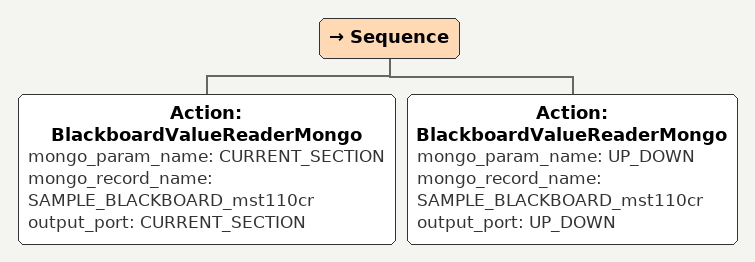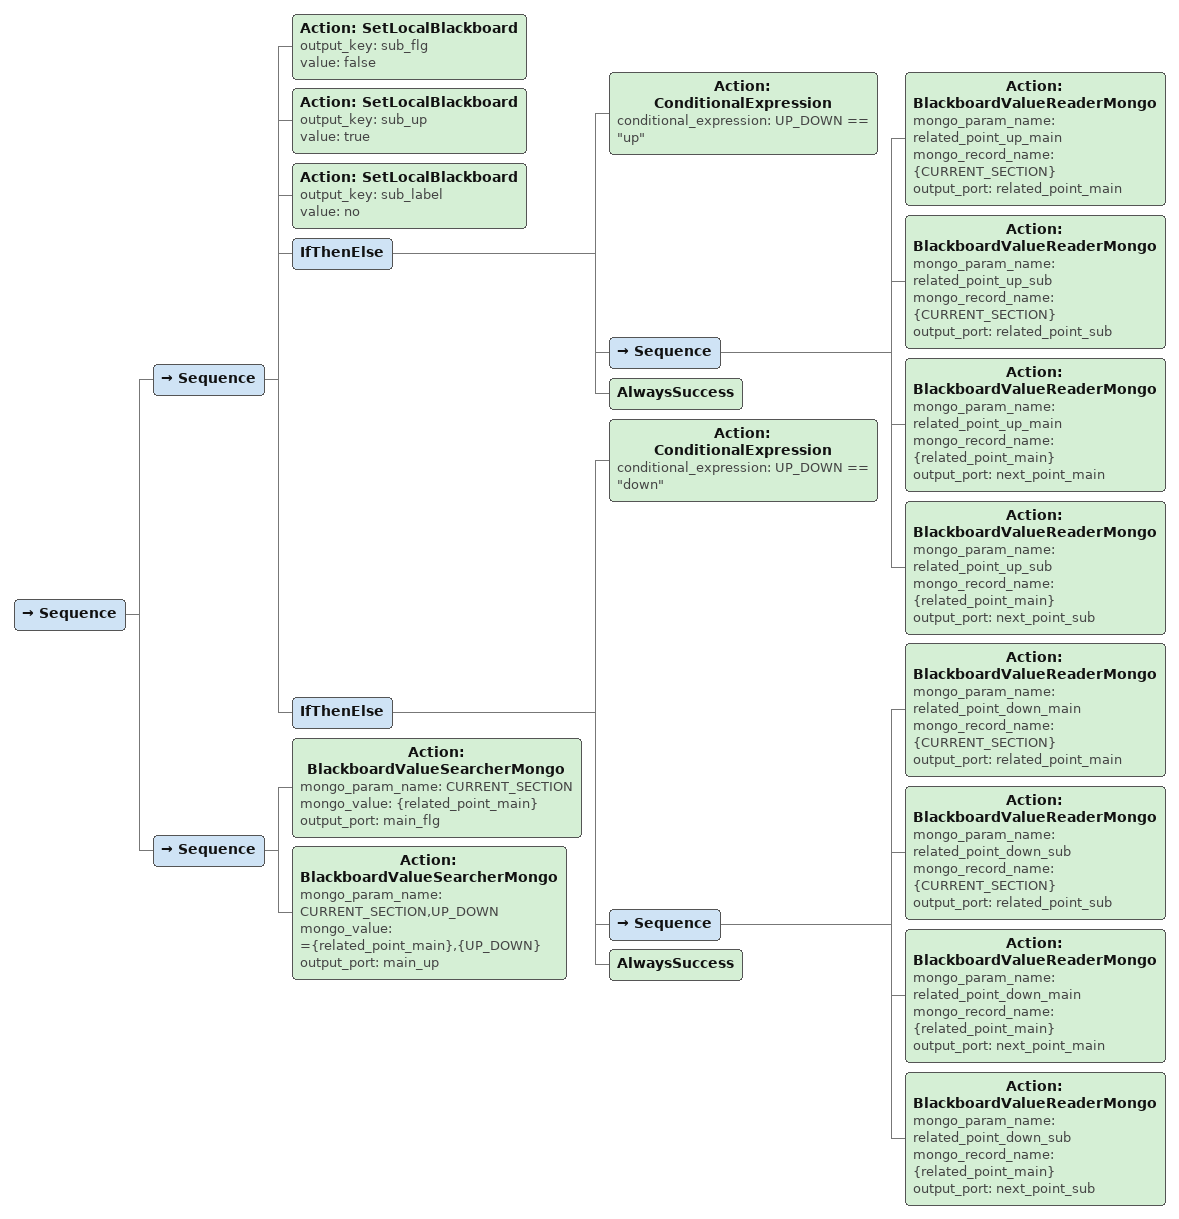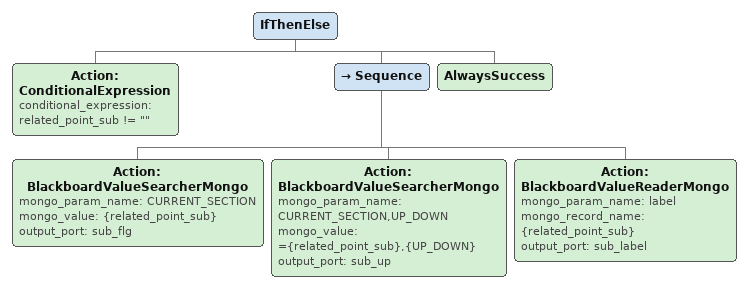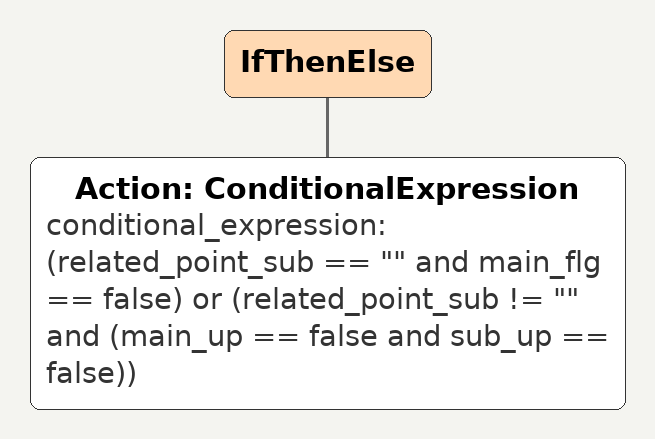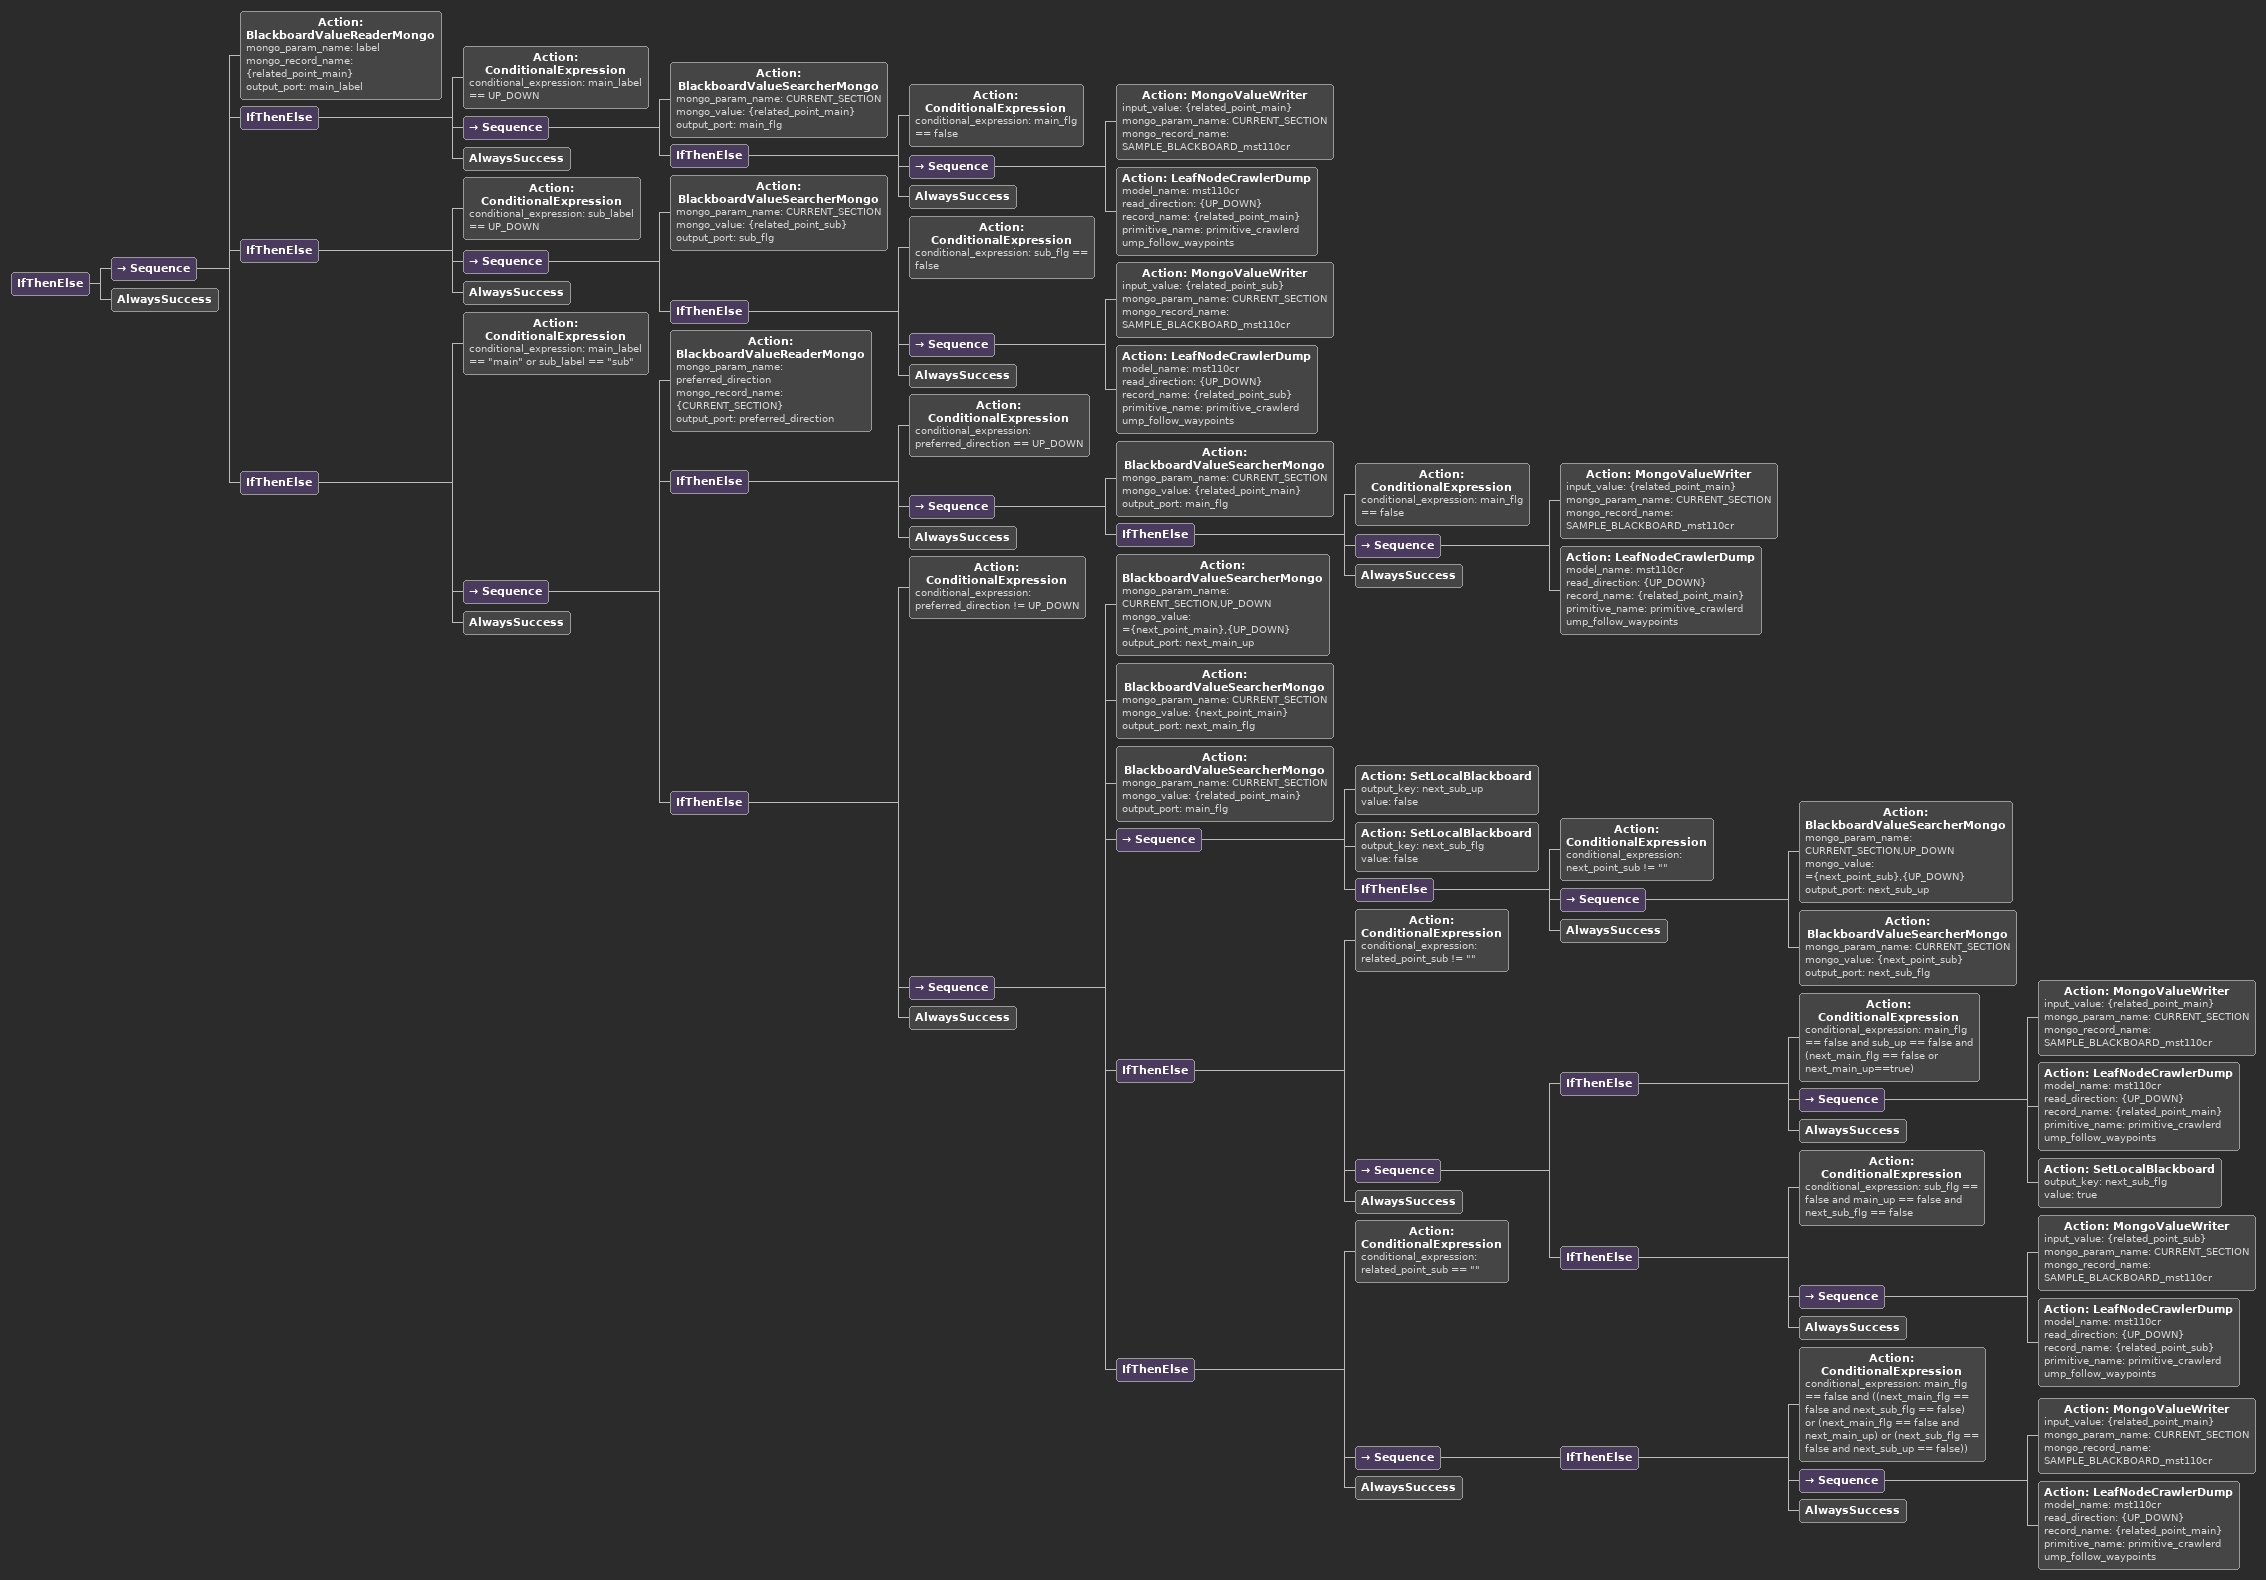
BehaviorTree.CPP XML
<Sequence>
    <Action ID="BlackboardValueReaderMongo" mongo_param_name="CURRENT_SECTION" mongo_record_name="SAMPLE_BLACKBOARD_mst110cr" output_port="CURRENT_SECTION"/>
    <Action ID="BlackboardValueReaderMongo" mongo_param_name="UP_DOWN" mongo_record_name="SAMPLE_BLACKBOARD_mst110cr" output_port="UP_DOWN"/>
</Sequence>

<Sequence>
    <Sequence>
        <Action ID="SetLocalBlackboard" output_key="sub_flg" value="false"/>
        <Action ID="SetLocalBlackboard" output_key="sub_up" value="true"/>
        <Action ID="SetLocalBlackboard" output_key="sub_label" value="no"/>
        <IfThenElse>
            <Action ID="ConditionalExpression" conditional_expression="UP_DOWN == &quot;up&quot;"/>
            <Sequence>
                <Action ID="BlackboardValueReaderMongo" mongo_param_name="related_point_up_main" mongo_record_name="{CURRENT_SECTION}" output_port="related_point_main"/>
                <Action ID="BlackboardValueReaderMongo" mongo_param_name="related_point_up_sub" mongo_record_name="{CURRENT_SECTION}" output_port="related_point_sub"/>
                <Action ID="BlackboardValueReaderMongo" mongo_param_name="related_point_up_main" mongo_record_name="{related_point_main}" output_port="next_point_main"/>
                <Action ID="BlackboardValueReaderMongo" mongo_param_name="related_point_up_sub" mongo_record_name="{related_point_main}" output_port="next_point_sub"/>
            </Sequence>
            <AlwaysSuccess/>
        </IfThenElse>
        <IfThenElse>
            <Action ID="ConditionalExpression" conditional_expression="UP_DOWN == &quot;down&quot;"/>
            <Sequence>
                <Action ID="BlackboardValueReaderMongo" mongo_param_name="related_point_down_main" mongo_record_name="{CURRENT_SECTION}" output_port="related_point_main"/>
                <Action ID="BlackboardValueReaderMongo" mongo_param_name="related_point_down_sub" mongo_record_name="{CURRENT_SECTION}" output_port="related_point_sub"/>
                <Action ID="BlackboardValueReaderMongo" mongo_param_name="related_point_down_main" mongo_record_name="{related_point_main}" output_port="next_point_main"/>
                <Action ID="BlackboardValueReaderMongo" mongo_param_name="related_point_down_sub" mongo_record_name="{related_point_main}" output_port="next_point_sub"/>
            </Sequence>
            <AlwaysSuccess/>
        </IfThenElse>
    </Sequence>
    <Sequence>
        <Action ID="BlackboardValueSearcherMongo" mongo_param_name="CURRENT_SECTION" mongo_value="{related_point_main}" output_port="main_flg"/>
        <Action ID="BlackboardValueSearcherMongo" mongo_param_name="CURRENT_SECTION,UP_DOWN" mongo_value="={related_point_main},{UP_DOWN}" output_port="main_up"/>
    </Sequence>
</Sequence>

<IfThenElse>
    <Action ID="ConditionalExpression" conditional_expression="related_point_sub != &quot;&quot;"/>
    <Sequence>
        <Action ID="BlackboardValueSearcherMongo" mongo_param_name="CURRENT_SECTION" mongo_value="{related_point_sub}" output_port="sub_flg"/>
        <Action ID="BlackboardValueSearcherMongo" mongo_param_name="CURRENT_SECTION,UP_DOWN" mongo_value="={related_point_sub},{UP_DOWN}" output_port="sub_up"/>
        <Action ID="BlackboardValueReaderMongo" mongo_param_name="label" mongo_record_name="{related_point_sub}" output_port="sub_label"/>
    </Sequence>
    <AlwaysSuccess/>
</IfThenElse>

<IfThenElse>
    <Action ID="ConditionalExpression" conditional_expression="(related_point_sub == &quot;&quot; and main_flg == false) or (related_point_sub != &quot;&quot; and (main_up == false and sub_up == false))"/>
</IfThenElse>

<IfThenElse>
    <Sequence>
        <Action ID="BlackboardValueReaderMongo" mongo_param_name="label" mongo_record_name="{related_point_main}" output_port="main_label"/>
        <IfThenElse>
            <Action ID="ConditionalExpression" conditional_expression="main_label == UP_DOWN"/>
            <Sequence>
                <Action ID="BlackboardValueSearcherMongo" mongo_param_name="CURRENT_SECTION" mongo_value="{related_point_main}" output_port="main_flg"/>
                <IfThenElse>
                    <Action ID="ConditionalExpression" conditional_expression="main_flg == false"/>
                    <Sequence>
                        <Action ID="MongoValueWriter" input_value="{related_point_main}" mongo_param_name="CURRENT_SECTION" mongo_record_name="SAMPLE_BLACKBOARD_mst110cr"/>
                        <Action ID="LeafNodeCrawlerDump" model_name="mst110cr" read_direction="{UP_DOWN}" record_name="{related_point_main}" primitive_name="primitive_crawlerdump_follow_waypoints"/>
                    </Sequence>
                    <AlwaysSuccess/>
                </IfThenElse>
            </Sequence>
            <AlwaysSuccess/>
        </IfThenElse>
        <IfThenElse>
            <Action ID="ConditionalExpression" conditional_expression="sub_label == UP_DOWN"/>
            <Sequence>
                <Action ID="BlackboardValueSearcherMongo" mongo_param_name="CURRENT_SECTION" mongo_value="{related_point_sub}" output_port="sub_flg"/>
                <IfThenElse>
                    <Action ID="ConditionalExpression" conditional_expression="sub_flg == false"/>
                    <Sequence>
                        <Action ID="MongoValueWriter" input_value="{related_point_sub}" mongo_param_name="CURRENT_SECTION" mongo_record_name="SAMPLE_BLACKBOARD_mst110cr"/>
                        <Action ID="LeafNodeCrawlerDump" model_name="mst110cr" read_direction="{UP_DOWN}" record_name="{related_point_sub}" primitive_name="primitive_crawlerdump_follow_waypoints"/>
                    </Sequence>
                    <AlwaysSuccess/>
                </IfThenElse>
            </Sequence>
            <AlwaysSuccess/>
        </IfThenElse>
        <IfThenElse>
            <Action ID="ConditionalExpression" conditional_expression="main_label == &quot;main&quot; or sub_label == &quot;sub&quot;"/>
            <Sequence>
                <Action ID="BlackboardValueReaderMongo" mongo_param_name="preferred_direction" mongo_record_name="{CURRENT_SECTION}" output_port="preferred_direction"/>
                <IfThenElse>
                    <Action ID="ConditionalExpression" conditional_expression="preferred_direction == UP_DOWN"/>
                    <Sequence>
                        <Action ID="BlackboardValueSearcherMongo" mongo_param_name="CURRENT_SECTION" mongo_value="{related_point_main}" output_port="main_flg"/>
                        <IfThenElse>
                            <Action ID="ConditionalExpression" conditional_expression="main_flg == false"/>
                            <Sequence>
                                <Action ID="MongoValueWriter" input_value="{related_point_main}" mongo_param_name="CURRENT_SECTION" mongo_record_name="SAMPLE_BLACKBOARD_mst110cr"/>
                                <Action ID="LeafNodeCrawlerDump" model_name="mst110cr" read_direction="{UP_DOWN}" record_name="{related_point_main}" primitive_name="primitive_crawlerdump_follow_waypoints"/>
                            </Sequence>
                            <AlwaysSuccess/>
                        </IfThenElse>
                    </Sequence>
                    <AlwaysSuccess/>
                </IfThenElse>
                <IfThenElse>
                    <Action ID="ConditionalExpression" conditional_expression="preferred_direction != UP_DOWN"/>
                    <Sequence>
                        <Action ID="BlackboardValueSearcherMongo" mongo_param_name="CURRENT_SECTION,UP_DOWN" mongo_value="={next_point_main},{UP_DOWN}" output_port="next_main_up"/>
                        <Action ID="BlackboardValueSearcherMongo" mongo_param_name="CURRENT_SECTION" mongo_value="{next_point_main}" output_port="next_main_flg"/>
                        <Action ID="BlackboardValueSearcherMongo" mongo_param_name="CURRENT_SECTION" mongo_value="{related_point_main}" output_port="main_flg"/>
                        <Sequence>
                            <Action ID="SetLocalBlackboard" output_key="next_sub_up" value="false"/>
                            <Action ID="SetLocalBlackboard" output_key="next_sub_flg" value="false"/>
                            <IfThenElse>
                                <Action ID="ConditionalExpression" conditional_expression="next_point_sub != &quot;&quot;"/>
                                <Sequence>
                                    <Action ID="BlackboardValueSearcherMongo" mongo_param_name="CURRENT_SECTION,UP_DOWN" mongo_value="={next_point_sub},{UP_DOWN}" output_port="next_sub_up"/>
                                    <Action ID="BlackboardValueSearcherMongo" mongo_param_name="CURRENT_SECTION" mongo_value="{next_point_sub}" output_port="next_sub_flg"/>
                                </Sequence>
                                <AlwaysSuccess/>
                            </IfThenElse>
                        </Sequence>
                        <IfThenElse>
                            <Action ID="ConditionalExpression" conditional_expression="related_point_sub != &quot;&quot;"/>
                            <Sequence>
                                <IfThenElse>
                                    <Action ID="ConditionalExpression" conditional_expression="main_flg == false and sub_up == false and (next_main_flg == false or next_main_up==true)"/>
                                    <Sequence>
                                        <Action ID="MongoValueWriter" input_value="{related_point_main}" mongo_param_name="CURRENT_SECTION" mongo_record_name="SAMPLE_BLACKBOARD_mst110cr"/>
                                        <Action ID="LeafNodeCrawlerDump" model_name="mst110cr" read_direction="{UP_DOWN}" record_name="{related_point_main}" primitive_name="primitive_crawlerdump_follow_waypoints"/>
                                        <Action ID="SetLocalBlackboard" output_key="next_sub_flg" value="true"/>
                                    </Sequence>
                                    <AlwaysSuccess/>
                                </IfThenElse>
                                <IfThenElse>
                                    <Action ID="ConditionalExpression" conditional_expression="sub_flg == false and main_up == false and next_sub_flg == false"/>
                                    <Sequence>
                                        <Action ID="MongoValueWriter" input_value="{related_point_sub}" mongo_param_name="CURRENT_SECTION" mongo_record_name="SAMPLE_BLACKBOARD_mst110cr"/>
                                        <Action ID="LeafNodeCrawlerDump" model_name="mst110cr" read_direction="{UP_DOWN}" record_name="{related_point_sub}" primitive_name="primitive_crawlerdump_follow_waypoints"/>
                                    </Sequence>
                                    <AlwaysSuccess/>
                                </IfThenElse>
                            </Sequence>
                            <AlwaysSuccess/>
                        </IfThenElse>
                        <IfThenElse>
                            <Action ID="ConditionalExpression" conditional_expression="related_point_sub == &quot;&quot;"/>
                            <Sequence>
                                <IfThenElse>
                                    <Action ID="ConditionalExpression" conditional_expression="main_flg == false and ((next_main_flg == false and next_sub_flg == false) or (next_main_flg == false and next_main_up) or (next_sub_flg == false and next_sub_up == false))"/>
                                    <Sequence>
                                        <Action ID="MongoValueWriter" input_value="{related_point_main}" mongo_param_name="CURRENT_SECTION" mongo_record_name="SAMPLE_BLACKBOARD_mst110cr"/>
                                        <Action ID="LeafNodeCrawlerDump" model_name="mst110cr" read_direction="{UP_DOWN}" record_name="{related_point_main}" primitive_name="primitive_crawlerdump_follow_waypoints"/>
                                    </Sequence>
                                    <AlwaysSuccess/>
                                </IfThenElse>
                            </Sequence>
                            <AlwaysSuccess/>
                        </IfThenElse>
                    </Sequence>
                    <AlwaysSuccess/>
                </IfThenElse>
            </Sequence>
            <AlwaysSuccess/>
        </IfThenElse>
    </Sequence>
    <AlwaysSuccess/>
</IfThenElse>
